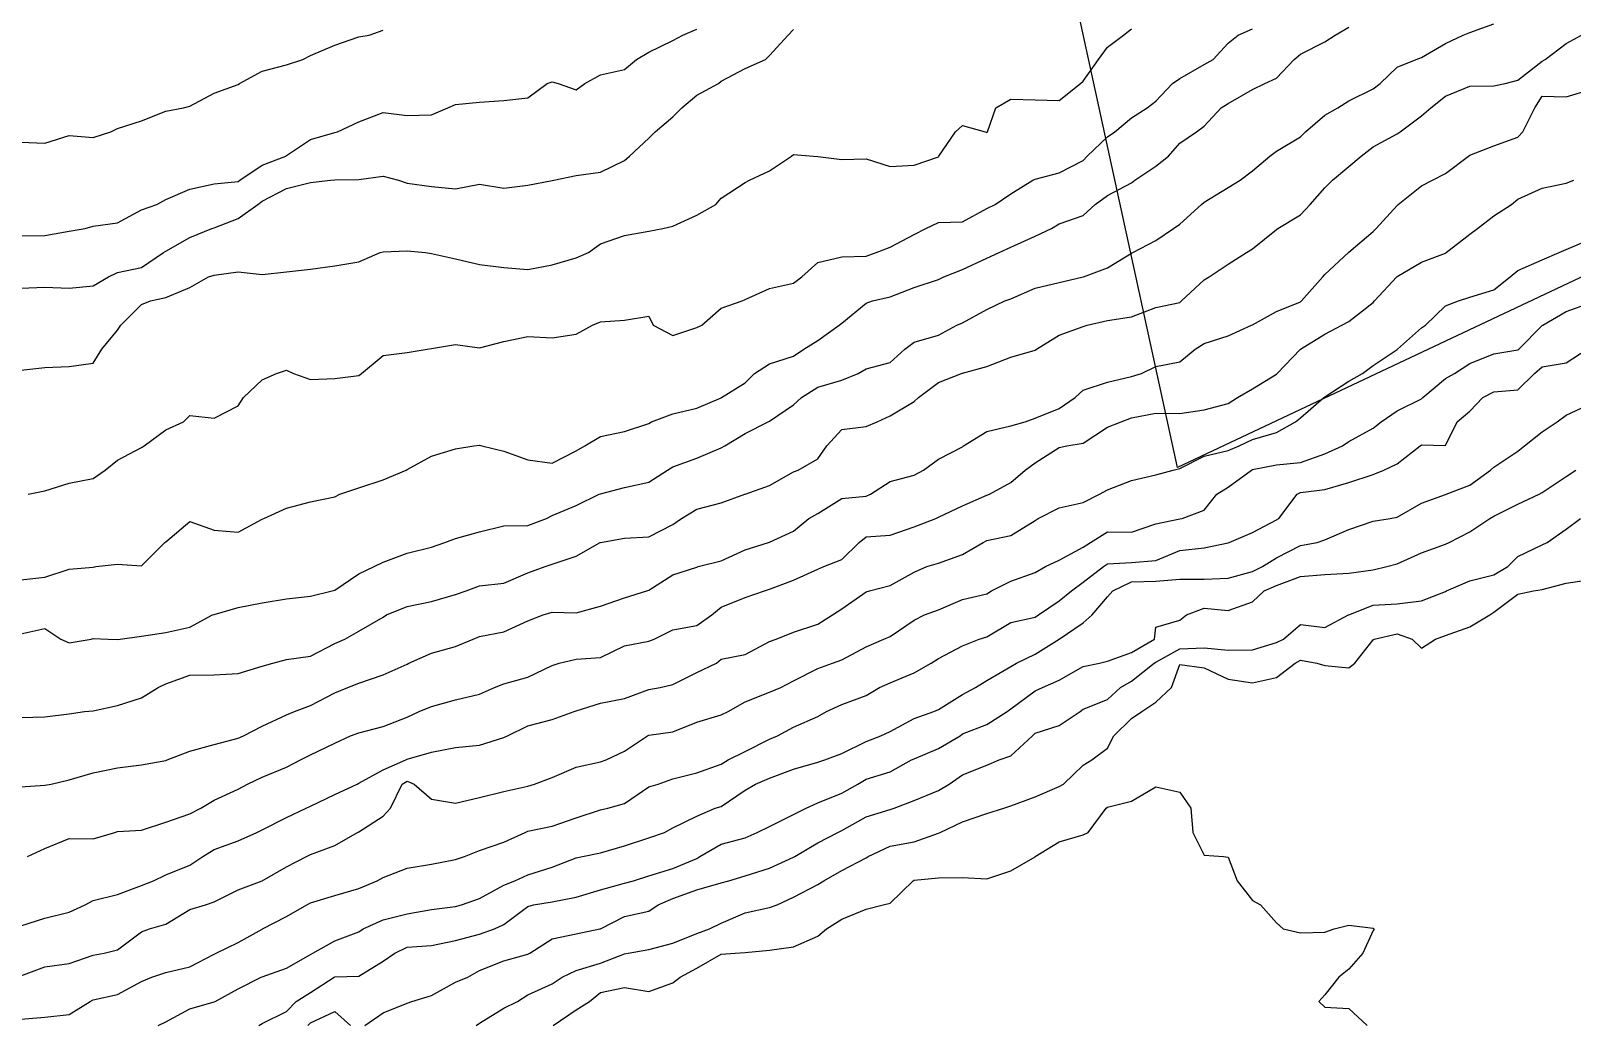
# Model space of a CAD drawing. Header units: metres. Extents: x 2681030 to 2681330, y 1246000 to 1246290.
# Drawn here: x 2681128.96 to 2681160.87, y 1246086.26 to 1246106.84 of the extents above; entities that cross this region are included whole.
import ezdxf

# ---------------------------------------------------------------- set-up
doc = ezdxf.new("R2010")
doc.units = ezdxf.units.M
doc.layers.add('BASIS_HOEHENLINIEN', color=8, linetype='Continuous')
doc.layers.add('BASIS_PARZELLE', color=7, linetype='Continuous')

msp = doc.modelspace()

# ---------------------------------------------------------------- linework, layer by layer
at = {"layer": 'BASIS_HOEHENLINIEN'}
for points in [[(2681128.75, 1246094.363, 437), (2681129.25, 1246094.469, 437), (2681129.575, 1246094.25, 437), (2681129.75, 1246094.173, 437), (2681130.204, 1246094.25, 437), (2681130.25, 1246094.261, 437), (2681130.559, 1246094.25, 437), (2681130.75, 1246094.243, 437), (2681130.809, 1246094.25, 437), (2681131.25, 1246094.308, 437), (2681131.75, 1246094.387, 437), (2681132.25, 1246094.5, 437), (2681132.719, 1246094.75, 437), (2681132.75, 1246094.763, 437), (2681133.25, 1246094.905, 437), (2681133.75, 1246095.003, 437), (2681134.25, 1246095.084, 437), (2681134.75, 1246095.138, 437), (2681135.198, 1246095.25, 437), (2681135.25, 1246095.266, 437), (2681135.75, 1246095.599, 437), (2681136.068, 1246095.75, 437), (2681136.25, 1246095.846, 437), (2681136.75, 1246096.026, 437), (2681137.25, 1246096.155, 437), (2681137.526, 1246096.25, 437), (2681137.75, 1246096.33, 437), (2681138.25, 1246096.468, 437), (2681138.75, 1246096.592, 437), (2681139.25, 1246096.604, 437), (2681139.633, 1246096.75, 437), (2681139.75, 1246096.806, 437), (2681140.25, 1246097.019, 437), (2681140.727, 1246097.25, 437), (2681140.75, 1246097.26, 437), (2681141.25, 1246097.389, 437), (2681141.75, 1246097.501, 437), (2681142.137, 1246097.75, 437), (2681142.25, 1246097.817, 437), (2681142.75, 1246097.993, 437), (2681143.25, 1246098.213, 437), (2681143.328, 1246098.25, 437), (2681143.75, 1246098.509, 437), (2681144.224, 1246098.75, 437), (2681144.25, 1246098.763, 437), (2681144.75, 1246099.1, 437), (2681144.914, 1246099.25, 437), (2681145.25, 1246099.466, 437), (2681145.75, 1246099.611, 437), (2681146.089, 1246099.75, 437), (2681146.25, 1246099.848, 437), (2681146.75, 1246099.977, 437), (2681147.051, 1246100.25, 437), (2681147.25, 1246100.399, 437), (2681147.75, 1246100.545, 437), (2681148.132, 1246100.75, 437), (2681148.25, 1246100.798, 437), (2681148.75, 1246101.071, 437), (2681149.123, 1246101.25, 437), (2681149.25, 1246101.297, 437), (2681149.75, 1246101.514, 437), (2681150.25, 1246101.634, 437), (2681150.75, 1246101.748, 437), (2681150.756, 1246101.75, 437), (2681151.25, 1246101.934, 437), (2681151.75, 1246102.239, 437), (2681151.773, 1246102.25, 437), (2681152.25, 1246102.499, 437), (2681152.617, 1246102.75, 437), (2681152.75, 1246102.838, 437), (2681153.198, 1246103.25, 437), (2681153.25, 1246103.296, 437), (2681153.75, 1246103.601, 437), (2681154, 1246103.75, 437), (2681154.25, 1246103.942, 437), (2681154.615, 1246104.25, 437), (2681154.75, 1246104.352, 437), (2681155.25, 1246104.65, 437), (2681155.352, 1246104.75, 437), (2681155.75, 1246105.094, 437), (2681156.02, 1246105.25, 437), (2681156.25, 1246105.392, 437), (2681156.75, 1246105.643, 437), (2681156.899, 1246105.75, 437), (2681157.25, 1246106.092, 437), (2681157.642, 1246106.25, 437), (2681157.75, 1246106.288, 437), (2681158.25, 1246106.579, 437), (2681158.617, 1246106.75, 437), (2681158.75, 1246106.807, 437), (2681159.25, 1246106.987, 437)], [(2681128.75, 1246095.477, 436.5), (2681129.25, 1246095.534, 436.5), (2681129.75, 1246095.697, 436.5), (2681130.25, 1246095.74, 436.5), (2681130.306, 1246095.75, 436.5), (2681130.75, 1246095.805, 436.5), (2681131.25, 1246095.767, 436.5), (2681131.733, 1246096.25, 436.5), (2681131.75, 1246096.265, 436.5), (2681132.25, 1246096.684, 436.5), (2681132.75, 1246096.503, 436.5), (2681133.25, 1246096.466, 436.5), (2681133.75, 1246096.732, 436.5), (2681133.779, 1246096.75, 436.5), (2681134.25, 1246096.963, 436.5), (2681134.75, 1246097.094, 436.5), (2681135.25, 1246097.193, 436.5), (2681135.354, 1246097.25, 436.5), (2681135.75, 1246097.382, 436.5), (2681136.25, 1246097.548, 436.5), (2681136.732, 1246097.75, 436.5), (2681136.75, 1246097.76, 436.5), (2681137.25, 1246098.036, 436.5), (2681137.75, 1246098.191, 436.5), (2681138.133, 1246098.25, 436.5), (2681138.25, 1246098.265, 436.5), (2681138.295, 1246098.25, 436.5), (2681138.75, 1246098.138, 436.5), (2681139.25, 1246097.962, 436.5), (2681139.75, 1246097.895, 436.5), (2681140.25, 1246098.145, 436.5), (2681140.425, 1246098.25, 436.5), (2681140.75, 1246098.446, 436.5), (2681141.25, 1246098.546, 436.5), (2681141.75, 1246098.712, 436.5), (2681141.811, 1246098.75, 436.5), (2681142.25, 1246098.912, 436.5), (2681142.75, 1246099.032, 436.5), (2681143.25, 1246099.246, 436.5), (2681143.256, 1246099.25, 436.5), (2681143.75, 1246099.552, 436.5), (2681143.943, 1246099.75, 436.5), (2681144.25, 1246099.95, 436.5), (2681144.75, 1246100.11, 436.5), (2681144.962, 1246100.25, 436.5), (2681145.25, 1246100.434, 436.5), (2681145.696, 1246100.75, 436.5), (2681145.75, 1246100.788, 436.5), (2681146.25, 1246101.202, 436.5), (2681146.385, 1246101.25, 436.5), (2681146.75, 1246101.333, 436.5), (2681147.25, 1246101.529, 436.5), (2681147.75, 1246101.697, 436.5), (2681147.86, 1246101.75, 436.5), (2681148.25, 1246101.903, 436.5), (2681148.75, 1246102.137, 436.5), (2681149.007, 1246102.25, 436.5), (2681149.25, 1246102.364, 436.5), (2681149.75, 1246102.592, 436.5), (2681150.089, 1246102.75, 436.5), (2681150.25, 1246102.845, 436.5), (2681150.75, 1246103.02, 436.5), (2681150.998, 1246103.25, 436.5), (2681151.25, 1246103.435, 436.5), (2681151.75, 1246103.694, 436.5), (2681151.819, 1246103.75, 436.5), (2681152.25, 1246104.04, 436.5), (2681152.511, 1246104.25, 436.5), (2681152.75, 1246104.513, 436.5), (2681153.092, 1246104.75, 436.5), (2681153.25, 1246104.869, 436.5), (2681153.605, 1246105.25, 436.5), (2681153.75, 1246105.335, 436.5), (2681154.25, 1246105.627, 436.5), (2681154.511, 1246105.75, 436.5), (2681154.75, 1246105.864, 436.5), (2681155.113, 1246106.25, 436.5), (2681155.25, 1246106.356, 436.5), (2681155.75, 1246106.616, 436.5), (2681155.967, 1246106.75, 436.5), (2681156.25, 1246106.918, 436.5)], [(2681128.75, 1246099.814, 435.5), (2681129.25, 1246099.872, 435.5), (2681129.75, 1246099.895, 435.5), (2681130.25, 1246099.959, 435.5), (2681130.425, 1246100.25, 435.5), (2681130.75, 1246100.642, 435.5), (2681130.82, 1246100.75, 435.5), (2681131.25, 1246101.178, 435.5), (2681131.432, 1246101.25, 435.5), (2681131.75, 1246101.32, 435.5), (2681132.25, 1246101.526, 435.5), (2681132.634, 1246101.75, 435.5), (2681132.75, 1246101.785, 435.5), (2681133.25, 1246101.853, 435.5), (2681133.75, 1246101.801, 435.5), (2681134.25, 1246101.852, 435.5), (2681134.75, 1246101.91, 435.5), (2681135.25, 1246101.976, 435.5), (2681135.75, 1246102.062, 435.5), (2681136.192, 1246102.25, 435.5), (2681136.25, 1246102.268, 435.5), (2681136.75, 1246102.287, 435.5), (2681137.126, 1246102.25, 435.5), (2681137.25, 1246102.233, 435.5), (2681137.75, 1246102.12, 435.5), (2681138.25, 1246102.003, 435.5), (2681138.75, 1246101.941, 435.5), (2681139.25, 1246101.901, 435.5), (2681139.75, 1246101.997, 435.5), (2681140.25, 1246102.143, 435.5), (2681140.505, 1246102.25, 435.5), (2681140.75, 1246102.435, 435.5), (2681141.25, 1246102.603, 435.5), (2681141.75, 1246102.697, 435.5), (2681142.043, 1246102.75, 435.5), (2681142.25, 1246102.799, 435.5), (2681142.75, 1246103.024, 435.5), (2681143.144, 1246103.25, 435.5), (2681143.25, 1246103.378, 435.5), (2681143.75, 1246103.705, 435.5), (2681143.835, 1246103.75, 435.5), (2681144.25, 1246103.944, 435.5), (2681144.707, 1246104.25, 435.5), (2681144.75, 1246104.283, 435.5), (2681145.161, 1246104.25, 435.5), (2681145.25, 1246104.243, 435.5), (2681145.75, 1246104.18, 435.5), (2681146.25, 1246104.191, 435.5), (2681146.75, 1246104.034, 435.5), (2681147.25, 1246104.064, 435.5), (2681147.75, 1246104.233, 435.5), (2681147.761, 1246104.25, 435.5), (2681148.103, 1246104.75, 435.5), (2681148.25, 1246104.884, 435.5), (2681148.717, 1246104.75, 435.5), (2681148.75, 1246104.738, 435.5), (2681148.768, 1246104.75, 435.5), (2681148.936, 1246105.25, 435.5), (2681149.25, 1246105.426, 435.5), (2681149.75, 1246105.415, 435.5), (2681150.25, 1246105.402, 435.5), (2681150.69, 1246105.75, 435.5), (2681150.75, 1246105.799, 435.5), (2681151.066, 1246106.25, 435.5), (2681151.25, 1246106.506, 435.5), (2681151.579, 1246106.75, 435.5), (2681151.75, 1246106.88, 435.5)], [(2681128.75, 1246102.598, 434.5), (2681129.25, 1246102.603, 434.5), (2681129.75, 1246102.694, 434.5), (2681130.085, 1246102.75, 434.5), (2681130.25, 1246102.8, 434.5), (2681130.75, 1246102.866, 434.5), (2681131.25, 1246103.135, 434.5), (2681131.565, 1246103.25, 434.5), (2681131.75, 1246103.349, 434.5), (2681132.25, 1246103.561, 434.5), (2681132.75, 1246103.671, 434.5), (2681133.25, 1246103.725, 434.5), (2681133.286, 1246103.75, 434.5), (2681133.75, 1246104.06, 434.5), (2681134.239, 1246104.25, 434.5), (2681134.25, 1246104.258, 434.5), (2681134.75, 1246104.592, 434.5), (2681135.25, 1246104.737, 434.5), (2681135.308, 1246104.75, 434.5), (2681135.75, 1246104.955, 434.5), (2681136.25, 1246105.152, 434.5), (2681136.75, 1246105.091, 434.5), (2681137.25, 1246105.102, 434.5), (2681137.591, 1246105.25, 434.5), (2681137.75, 1246105.314, 434.5), (2681138.25, 1246105.368, 434.5), (2681138.75, 1246105.396, 434.5), (2681139.25, 1246105.452, 434.5), (2681139.651, 1246105.75, 434.5), (2681139.75, 1246105.789, 434.5), (2681139.876, 1246105.75, 434.5), (2681140.25, 1246105.618, 434.5), (2681140.428, 1246105.75, 434.5), (2681140.75, 1246105.931, 434.5), (2681141.25, 1246106.039, 434.5), (2681141.498, 1246106.25, 434.5), (2681141.75, 1246106.402, 434.5), (2681142.25, 1246106.641, 434.5), (2681142.455, 1246106.75, 434.5), (2681142.75, 1246106.877, 434.5)], [(2681128.75, 1246101.515, 435), (2681129.25, 1246101.535, 435), (2681129.75, 1246101.517, 435), (2681130.25, 1246101.563, 435), (2681130.567, 1246101.75, 435), (2681130.75, 1246101.84, 435), (2681131.25, 1246101.942, 435), (2681131.702, 1246102.25, 435), (2681131.75, 1246102.28, 435), (2681132.25, 1246102.564, 435), (2681132.702, 1246102.75, 435), (2681132.75, 1246102.766, 435), (2681133.25, 1246102.96, 435), (2681133.654, 1246103.25, 435), (2681133.75, 1246103.317, 435), (2681134.25, 1246103.58, 435), (2681134.75, 1246103.705, 435), (2681135.162, 1246103.75, 435), (2681135.25, 1246103.758, 435), (2681135.75, 1246103.764, 435), (2681136.25, 1246103.83, 435), (2681136.571, 1246103.75, 435), (2681136.75, 1246103.688, 435), (2681137.25, 1246103.619, 435), (2681137.75, 1246103.573, 435), (2681138.25, 1246103.667, 435), (2681138.75, 1246103.588, 435), (2681139.25, 1246103.65, 435), (2681139.75, 1246103.741, 435), (2681139.783, 1246103.75, 435), (2681140.25, 1246103.848, 435), (2681140.75, 1246103.915, 435), (2681141.25, 1246104.155, 435), (2681141.352, 1246104.25, 435), (2681141.75, 1246104.619, 435), (2681141.886, 1246104.75, 435), (2681142.25, 1246105.062, 435), (2681142.436, 1246105.25, 435), (2681142.75, 1246105.509, 435), (2681143.193, 1246105.75, 435), (2681143.25, 1246105.8, 435), (2681143.75, 1246106.065, 435), (2681144.168, 1246106.25, 435), (2681144.25, 1246106.33, 435), (2681144.638, 1246106.75, 435), (2681144.75, 1246106.87, 435)], [(2681128.75, 1246104.539, 434), (2681129.25, 1246104.513, 434), (2681129.75, 1246104.675, 434), (2681130.25, 1246104.636, 434), (2681130.614, 1246104.75, 434), (2681130.75, 1246104.817, 434), (2681131.25, 1246104.981, 434), (2681131.75, 1246105.179, 434), (2681132.115, 1246105.25, 434), (2681132.25, 1246105.285, 434), (2681132.75, 1246105.551, 434), (2681133.25, 1246105.733, 434), (2681133.281, 1246105.75, 434), (2681133.75, 1246106.007, 434), (2681134.25, 1246106.136, 434), (2681134.586, 1246106.25, 434), (2681134.75, 1246106.328, 434), (2681135.25, 1246106.543, 434), (2681135.75, 1246106.714, 434), (2681135.961, 1246106.75, 434), (2681136.25, 1246106.853, 434)], [(2681128.903, 1246097.25, 436), (2681129.25, 1246097.319, 436), (2681129.75, 1246097.479, 436), (2681130.25, 1246097.576, 436), (2681130.496, 1246097.75, 436), (2681130.75, 1246097.953, 436), (2681131.25, 1246098.219, 436), (2681131.303, 1246098.25, 436), (2681131.75, 1246098.583, 436), (2681132.118, 1246098.75, 436), (2681132.25, 1246098.877, 436), (2681132.75, 1246098.821, 436), (2681133.25, 1246099.082, 436), (2681133.364, 1246099.25, 436), (2681133.75, 1246099.617, 436), (2681134.045, 1246099.75, 436), (2681134.25, 1246099.815, 436), (2681134.396, 1246099.75, 436), (2681134.75, 1246099.622, 436), (2681135.25, 1246099.644, 436), (2681135.75, 1246099.705, 436), (2681135.802, 1246099.75, 436), (2681136.25, 1246100.123, 436), (2681136.75, 1246100.183, 436), (2681137.161, 1246100.25, 436), (2681137.25, 1246100.264, 436), (2681137.75, 1246100.352, 436), (2681138.25, 1246100.28, 436), (2681138.75, 1246100.408, 436), (2681139.25, 1246100.516, 436), (2681139.75, 1246100.485, 436), (2681140.25, 1246100.563, 436), (2681140.588, 1246100.75, 436), (2681140.75, 1246100.818, 436), (2681141.25, 1246100.855, 436), (2681141.75, 1246100.932, 436), (2681141.845, 1246100.75, 436), (2681142.25, 1246100.533, 436), (2681142.75, 1246100.7, 436), (2681142.848, 1246100.75, 436), (2681143.25, 1246101.101, 436), (2681143.683, 1246101.25, 436), (2681143.75, 1246101.279, 436), (2681144.25, 1246101.508, 436), (2681144.75, 1246101.616, 436), (2681144.923, 1246101.75, 436), (2681145.25, 1246102.043, 436), (2681145.75, 1246102.163, 436), (2681146.25, 1246102.179, 436), (2681146.458, 1246102.25, 436), (2681146.75, 1246102.362, 436), (2681147.25, 1246102.626, 436), (2681147.489, 1246102.75, 436), (2681147.75, 1246102.877, 436), (2681148.25, 1246102.888, 436), (2681148.75, 1246103.163, 436), (2681148.926, 1246103.25, 436), (2681149.25, 1246103.468, 436), (2681149.705, 1246103.75, 436), (2681149.75, 1246103.771, 436), (2681150.25, 1246103.9, 436), (2681150.75, 1246104.16, 436), (2681150.829, 1246104.25, 436), (2681151.25, 1246104.648, 436), (2681151.403, 1246104.75, 436), (2681151.75, 1246105.041, 436), (2681152.075, 1246105.25, 436), (2681152.25, 1246105.385, 436), (2681152.598, 1246105.75, 436), (2681152.75, 1246105.854, 436), (2681153.25, 1246106.143, 436), (2681153.436, 1246106.25, 436), (2681153.75, 1246106.589, 436), (2681153.959, 1246106.75, 436), (2681154.25, 1246106.886, 436)], [(2681128.75, 1246092.63, 437.5), (2681129.25, 1246092.643, 437.5), (2681129.75, 1246092.706, 437.5), (2681130.065, 1246092.75, 437.5), (2681130.25, 1246092.766, 437.5), (2681130.75, 1246092.878, 437.5), (2681131.25, 1246093.037, 437.5), (2681131.596, 1246093.25, 437.5), (2681131.75, 1246093.327, 437.5), (2681132.25, 1246093.502, 437.5), (2681132.75, 1246093.512, 437.5), (2681133.25, 1246093.538, 437.5), (2681133.75, 1246093.687, 437.5), (2681133.967, 1246093.75, 437.5), (2681134.25, 1246093.829, 437.5), (2681134.75, 1246093.894, 437.5), (2681135.25, 1246094.159, 437.5), (2681135.461, 1246094.25, 437.5), (2681135.75, 1246094.415, 437.5), (2681136.25, 1246094.708, 437.5), (2681136.322, 1246094.75, 437.5), (2681136.75, 1246094.923, 437.5), (2681137.25, 1246095.026, 437.5), (2681137.75, 1246095.175, 437.5), (2681137.968, 1246095.25, 437.5), (2681138.25, 1246095.356, 437.5), (2681138.75, 1246095.41, 437.5), (2681139.25, 1246095.625, 437.5), (2681139.604, 1246095.75, 437.5), (2681139.75, 1246095.799, 437.5), (2681140.25, 1246095.967, 437.5), (2681140.744, 1246096.25, 437.5), (2681140.75, 1246096.253, 437.5), (2681141.25, 1246096.338, 437.5), (2681141.75, 1246096.364, 437.5), (2681142.25, 1246096.62, 437.5), (2681142.427, 1246096.75, 437.5), (2681142.75, 1246096.938, 437.5), (2681143.25, 1246097.072, 437.5), (2681143.739, 1246097.25, 437.5), (2681143.75, 1246097.254, 437.5), (2681144.25, 1246097.43, 437.5), (2681144.75, 1246097.716, 437.5), (2681144.848, 1246097.75, 437.5), (2681145.25, 1246097.985, 437.5), (2681145.437, 1246098.25, 437.5), (2681145.75, 1246098.589, 437.5), (2681146.25, 1246098.652, 437.5), (2681146.482, 1246098.75, 437.5), (2681146.75, 1246098.875, 437.5), (2681147.25, 1246099.17, 437.5), (2681147.334, 1246099.25, 437.5), (2681147.75, 1246099.559, 437.5), (2681148.226, 1246099.75, 437.5), (2681148.25, 1246099.758, 437.5), (2681148.75, 1246099.893, 437.5), (2681149.25, 1246100.086, 437.5), (2681149.75, 1246100.231, 437.5), (2681149.777, 1246100.25, 437.5), (2681150.25, 1246100.539, 437.5), (2681150.75, 1246100.72, 437.5), (2681150.832, 1246100.75, 437.5), (2681151.25, 1246100.842, 437.5), (2681151.75, 1246100.918, 437.5), (2681152.25, 1246101.113, 437.5), (2681152.75, 1246101.22, 437.5), (2681152.786, 1246101.25, 437.5), (2681153.25, 1246101.688, 437.5), (2681153.357, 1246101.75, 437.5), (2681153.75, 1246102.014, 437.5), (2681154.129, 1246102.25, 437.5), (2681154.25, 1246102.328, 437.5), (2681154.75, 1246102.731, 437.5), (2681154.78, 1246102.75, 437.5), (2681155.25, 1246103.035, 437.5), (2681155.45, 1246103.25, 437.5), (2681155.75, 1246103.594, 437.5), (2681155.909, 1246103.75, 437.5), (2681156.25, 1246104.033, 437.5), (2681156.505, 1246104.25, 437.5), (2681156.75, 1246104.437, 437.5), (2681157.25, 1246104.709, 437.5), (2681157.309, 1246104.75, 437.5), (2681157.75, 1246105.079, 437.5), (2681157.943, 1246105.25, 437.5), (2681158.25, 1246105.49, 437.5), (2681158.75, 1246105.695, 437.5), (2681159.25, 1246105.704, 437.5), (2681159.484, 1246105.75, 437.5), (2681159.75, 1246105.821, 437.5), (2681160.25, 1246106.212, 437.5), (2681160.31, 1246106.25, 437.5), (2681160.75, 1246106.576, 437.5), (2681161.065, 1246106.75, 437.5)], [(2681128.75, 1246091.194, 438), (2681129.25, 1246091.225, 438), (2681129.376, 1246091.25, 438), (2681129.75, 1246091.338, 438), (2681130.25, 1246091.484, 438), (2681130.75, 1246091.587, 438), (2681131.25, 1246091.647, 438), (2681131.75, 1246091.737, 438), (2681131.782, 1246091.75, 438), (2681132.25, 1246091.928, 438), (2681132.75, 1246092.07, 438), (2681133.25, 1246092.198, 438), (2681133.36, 1246092.25, 438), (2681133.75, 1246092.451, 438), (2681134.25, 1246092.685, 438), (2681134.418, 1246092.75, 438), (2681134.75, 1246092.875, 438), (2681135.25, 1246093.139, 438), (2681135.523, 1246093.25, 438), (2681135.75, 1246093.338, 438), (2681136.25, 1246093.512, 438), (2681136.75, 1246093.732, 438), (2681136.786, 1246093.75, 438), (2681137.25, 1246093.957, 438), (2681137.75, 1246094.098, 438), (2681138.116, 1246094.25, 438), (2681138.25, 1246094.303, 438), (2681138.75, 1246094.4, 438), (2681139.25, 1246094.63, 438), (2681139.568, 1246094.75, 438), (2681139.75, 1246094.81, 438), (2681140.25, 1246094.791, 438), (2681140.75, 1246094.932, 438), (2681141.25, 1246095.103, 438), (2681141.709, 1246095.25, 438), (2681141.75, 1246095.263, 438), (2681142.25, 1246095.582, 438), (2681142.75, 1246095.741, 438), (2681142.778, 1246095.75, 438), (2681143.25, 1246095.873, 438), (2681143.75, 1246096.095, 438), (2681144.229, 1246096.25, 438), (2681144.25, 1246096.259, 438), (2681144.75, 1246096.485, 438), (2681145.066, 1246096.75, 438), (2681145.25, 1246096.848, 438), (2681145.75, 1246097.158, 438), (2681146.25, 1246097.209, 438), (2681146.345, 1246097.25, 438), (2681146.75, 1246097.516, 438), (2681147.25, 1246097.645, 438), (2681147.443, 1246097.75, 438), (2681147.75, 1246097.974, 438), (2681148.25, 1246098.233, 438), (2681148.269, 1246098.25, 438), (2681148.75, 1246098.546, 438), (2681149.25, 1246098.667, 438), (2681149.546, 1246098.75, 438), (2681149.75, 1246098.827, 438), (2681150.25, 1246099.024, 438), (2681150.579, 1246099.25, 438), (2681150.75, 1246099.404, 438), (2681151.25, 1246099.568, 438), (2681151.75, 1246099.688, 438), (2681151.952, 1246099.75, 438), (2681152.25, 1246099.896, 438), (2681152.75, 1246099.99, 438), (2681153.065, 1246100.25, 438), (2681153.25, 1246100.369, 438), (2681153.75, 1246100.53, 438), (2681154.233, 1246100.75, 438), (2681154.25, 1246100.758, 438), (2681154.75, 1246101.029, 438), (2681155.25, 1246101.234, 438), (2681155.27, 1246101.25, 438), (2681155.711, 1246101.75, 438), (2681155.75, 1246101.8, 438), (2681156.24, 1246102.25, 438), (2681156.25, 1246102.258, 438), (2681156.75, 1246102.686, 438), (2681156.815, 1246102.75, 438), (2681157.25, 1246103.227, 438), (2681157.272, 1246103.25, 438), (2681157.75, 1246103.633, 438), (2681157.98, 1246103.75, 438), (2681158.25, 1246103.886, 438), (2681158.722, 1246104.25, 438), (2681158.75, 1246104.271, 438), (2681159.25, 1246104.464, 438), (2681159.75, 1246104.642, 438), (2681159.85, 1246104.75, 438), (2681160.1, 1246105.25, 438), (2681160.25, 1246105.489, 438), (2681160.75, 1246105.478, 438), (2681161.25, 1246105.625, 438)], [(2681128.887, 1246089.75, 438.5), (2681129.25, 1246089.916, 438.5), (2681129.75, 1246090.125, 438.5), (2681130.25, 1246090.115, 438.5), (2681130.694, 1246090.25, 438.5), (2681130.75, 1246090.267, 438.5), (2681131.25, 1246090.299, 438.5), (2681131.75, 1246090.458, 438.5), (2681132.25, 1246090.631, 438.5), (2681132.474, 1246090.75, 438.5), (2681132.75, 1246090.916, 438.5), (2681133.25, 1246091.146, 438.5), (2681133.444, 1246091.25, 438.5), (2681133.75, 1246091.395, 438.5), (2681134.25, 1246091.597, 438.5), (2681134.538, 1246091.75, 438.5), (2681134.75, 1246091.857, 438.5), (2681135.25, 1246092.098, 438.5), (2681135.577, 1246092.25, 438.5), (2681135.75, 1246092.313, 438.5), (2681136.25, 1246092.438, 438.5), (2681136.75, 1246092.634, 438.5), (2681136.995, 1246092.75, 438.5), (2681137.25, 1246092.858, 438.5), (2681137.75, 1246092.99, 438.5), (2681138.25, 1246093.111, 438.5), (2681138.558, 1246093.25, 438.5), (2681138.75, 1246093.326, 438.5), (2681139.25, 1246093.464, 438.5), (2681139.75, 1246093.706, 438.5), (2681139.897, 1246093.75, 438.5), (2681140.25, 1246093.838, 438.5), (2681140.75, 1246093.868, 438.5), (2681141.25, 1246094.113, 438.5), (2681141.75, 1246094.21, 438.5), (2681141.863, 1246094.25, 438.5), (2681142.25, 1246094.443, 438.5), (2681142.75, 1246094.534, 438.5), (2681143.058, 1246094.75, 438.5), (2681143.25, 1246094.914, 438.5), (2681143.75, 1246095.114, 438.5), (2681144.148, 1246095.25, 438.5), (2681144.25, 1246095.287, 438.5), (2681144.75, 1246095.471, 438.5), (2681145.25, 1246095.698, 438.5), (2681145.376, 1246095.75, 438.5), (2681145.75, 1246095.9, 438.5), (2681146.11, 1246096.25, 438.5), (2681146.25, 1246096.365, 438.5), (2681146.75, 1246096.404, 438.5), (2681147.25, 1246096.575, 438.5), (2681147.695, 1246096.75, 438.5), (2681147.75, 1246096.772, 438.5), (2681148.25, 1246097.011, 438.5), (2681148.75, 1246097.231, 438.5), (2681148.804, 1246097.25, 438.5), (2681149.25, 1246097.494, 438.5), (2681149.548, 1246097.75, 438.5), (2681149.75, 1246097.902, 438.5), (2681150.25, 1246098.215, 438.5), (2681150.408, 1246098.25, 438.5), (2681150.75, 1246098.306, 438.5), (2681151.25, 1246098.636, 438.5), (2681151.534, 1246098.75, 438.5), (2681151.75, 1246098.833, 438.5), (2681152.25, 1246098.924, 438.5), (2681152.75, 1246098.921, 438.5), (2681153.25, 1246098.997, 438.5), (2681153.75, 1246099.129, 438.5), (2681153.943, 1246099.25, 438.5), (2681154.25, 1246099.431, 438.5), (2681154.75, 1246099.735, 438.5), (2681154.763, 1246099.75, 438.5), (2681155.25, 1246100.25, 438.5), (2681155.25, 1246100.25, 438.5), (2681155.75, 1246100.564, 438.5), (2681156.105, 1246100.75, 438.5), (2681156.25, 1246100.826, 438.5), (2681156.75, 1246101.22, 438.5), (2681156.782, 1246101.25, 438.5), (2681157.239, 1246101.75, 438.5), (2681157.25, 1246101.757, 438.5), (2681157.75, 1246102.055, 438.5), (2681158.25, 1246102.24, 438.5), (2681158.265, 1246102.25, 438.5), (2681158.75, 1246102.632, 438.5), (2681158.91, 1246102.75, 438.5), (2681159.25, 1246103.014, 438.5), (2681159.615, 1246103.25, 438.5), (2681159.75, 1246103.357, 438.5), (2681160.25, 1246103.586, 438.5), (2681160.75, 1246103.689, 438.5), (2681160.905, 1246103.75, 438.5)], [(2681128.75, 1246088.315, 439), (2681129.25, 1246088.472, 439), (2681129.75, 1246088.599, 439), (2681130.082, 1246088.75, 439), (2681130.25, 1246088.838, 439), (2681130.75, 1246088.962, 439), (2681131.25, 1246089.151, 439), (2681131.5, 1246089.25, 439), (2681131.75, 1246089.368, 439), (2681132.25, 1246089.57, 439), (2681132.517, 1246089.75, 439), (2681132.75, 1246089.892, 439), (2681133.25, 1246090.076, 439), (2681133.635, 1246090.25, 439), (2681133.75, 1246090.3, 439), (2681134.25, 1246090.555, 439), (2681134.657, 1246090.75, 439), (2681134.75, 1246090.791, 439), (2681135.25, 1246091.031, 439), (2681135.712, 1246091.25, 439), (2681135.75, 1246091.265, 439), (2681136.25, 1246091.543, 439), (2681136.722, 1246091.75, 439), (2681136.75, 1246091.766, 439), (2681137.25, 1246091.91, 439), (2681137.75, 1246092.008, 439), (2681138.25, 1246092.054, 439), (2681138.75, 1246092.217, 439), (2681138.827, 1246092.25, 439), (2681139.25, 1246092.458, 439), (2681139.75, 1246092.587, 439), (2681140.207, 1246092.75, 439), (2681140.25, 1246092.765, 439), (2681140.75, 1246092.921, 439), (2681141.25, 1246093.023, 439), (2681141.75, 1246093.205, 439), (2681141.99, 1246093.25, 439), (2681142.25, 1246093.308, 439), (2681142.75, 1246093.559, 439), (2681143.152, 1246093.75, 439), (2681143.25, 1246093.838, 439), (2681143.75, 1246093.932, 439), (2681144.25, 1246094.2, 439), (2681144.393, 1246094.25, 439), (2681144.75, 1246094.392, 439), (2681145.25, 1246094.56, 439), (2681145.554, 1246094.75, 439), (2681145.75, 1246094.877, 439), (2681146.25, 1246095.232, 439), (2681146.323, 1246095.25, 439), (2681146.75, 1246095.363, 439), (2681147.25, 1246095.639, 439), (2681147.511, 1246095.75, 439), (2681147.75, 1246095.822, 439), (2681148.25, 1246096.002, 439), (2681148.675, 1246096.25, 439), (2681148.75, 1246096.29, 439), (2681149.25, 1246096.398, 439), (2681149.75, 1246096.708, 439), (2681149.814, 1246096.75, 439), (2681150.25, 1246096.965, 439), (2681150.75, 1246097.077, 439), (2681151.082, 1246097.25, 439), (2681151.25, 1246097.343, 439), (2681151.75, 1246097.533, 439), (2681152.25, 1246097.654, 439), (2681152.609, 1246097.75, 439), (2681152.75, 1246097.782, 439), (2681153.25, 1246098.036, 439), (2681153.75, 1246098.154, 439), (2681153.975, 1246098.25, 439), (2681154.25, 1246098.38, 439), (2681154.75, 1246098.53, 439), (2681155.146, 1246098.75, 439), (2681155.25, 1246098.828, 439), (2681155.727, 1246099.25, 439), (2681155.75, 1246099.267, 439), (2681156.25, 1246099.59, 439), (2681156.528, 1246099.75, 439), (2681156.75, 1246099.917, 439), (2681157.25, 1246100.245, 439), (2681157.257, 1246100.25, 439), (2681157.75, 1246100.693, 439), (2681157.833, 1246100.75, 439), (2681158.25, 1246101.146, 439), (2681158.521, 1246101.25, 439), (2681158.75, 1246101.327, 439), (2681159.25, 1246101.482, 439), (2681159.585, 1246101.75, 439), (2681159.75, 1246101.878, 439), (2681160.25, 1246102.099, 439), (2681160.604, 1246102.25, 439), (2681160.75, 1246102.312, 439), (2681161.25, 1246102.527, 439)], [(2681128.75, 1246087.278, 439.5), (2681129.25, 1246087.467, 439.5), (2681129.75, 1246087.538, 439.5), (2681130.25, 1246087.707, 439.5), (2681130.477, 1246087.75, 439.5), (2681130.75, 1246087.817, 439.5), (2681131.25, 1246088.191, 439.5), (2681131.414, 1246088.25, 439.5), (2681131.75, 1246088.353, 439.5), (2681132.25, 1246088.655, 439.5), (2681132.575, 1246088.75, 439.5), (2681132.75, 1246088.81, 439.5), (2681133.25, 1246089.058, 439.5), (2681133.749, 1246089.25, 439.5), (2681133.75, 1246089.25, 439.5), (2681134.25, 1246089.537, 439.5), (2681134.662, 1246089.75, 439.5), (2681134.75, 1246089.792, 439.5), (2681135.25, 1246089.98, 439.5), (2681135.718, 1246090.25, 439.5), (2681135.75, 1246090.263, 439.5), (2681136.25, 1246090.588, 439.5), (2681136.403, 1246090.75, 439.5), (2681136.644, 1246091.25, 439.5), (2681136.75, 1246091.307, 439.5), (2681136.896, 1246091.25, 439.5), (2681137.25, 1246090.937, 439.5), (2681137.75, 1246090.852, 439.5), (2681138.25, 1246090.971, 439.5), (2681138.75, 1246091.095, 439.5), (2681139.25, 1246091.208, 439.5), (2681139.383, 1246091.25, 439.5), (2681139.75, 1246091.383, 439.5), (2681140.25, 1246091.603, 439.5), (2681140.75, 1246091.711, 439.5), (2681140.872, 1246091.75, 439.5), (2681141.25, 1246091.931, 439.5), (2681141.729, 1246092.25, 439.5), (2681141.75, 1246092.26, 439.5), (2681142.25, 1246092.332, 439.5), (2681142.75, 1246092.528, 439.5), (2681143.25, 1246092.682, 439.5), (2681143.393, 1246092.75, 439.5), (2681143.75, 1246092.953, 439.5), (2681144.25, 1246093.154, 439.5), (2681144.487, 1246093.25, 439.5), (2681144.75, 1246093.387, 439.5), (2681145.25, 1246093.639, 439.5), (2681145.555, 1246093.75, 439.5), (2681145.75, 1246093.818, 439.5), (2681146.25, 1246094.09, 439.5), (2681146.619, 1246094.25, 439.5), (2681146.75, 1246094.304, 439.5), (2681147.25, 1246094.644, 439.5), (2681147.461, 1246094.75, 439.5), (2681147.75, 1246094.857, 439.5), (2681148.25, 1246095.067, 439.5), (2681148.75, 1246095.191, 439.5), (2681148.852, 1246095.25, 439.5), (2681149.25, 1246095.451, 439.5), (2681149.75, 1246095.632, 439.5), (2681149.968, 1246095.75, 439.5), (2681150.25, 1246095.887, 439.5), (2681150.75, 1246096.154, 439.5), (2681150.899, 1246096.25, 439.5), (2681151.25, 1246096.473, 439.5), (2681151.75, 1246096.466, 439.5), (2681152.25, 1246096.636, 439.5), (2681152.75, 1246096.742, 439.5), (2681152.799, 1246096.75, 439.5), (2681153.25, 1246096.92, 439.5), (2681153.517, 1246097.25, 439.5), (2681153.75, 1246097.394, 439.5), (2681154.23, 1246097.75, 439.5), (2681154.25, 1246097.762, 439.5), (2681154.75, 1246097.855, 439.5), (2681155.25, 1246097.908, 439.5), (2681155.75, 1246098.087, 439.5), (2681156.115, 1246098.25, 439.5), (2681156.25, 1246098.341, 439.5), (2681156.75, 1246098.62, 439.5), (2681156.917, 1246098.75, 439.5), (2681157.25, 1246098.975, 439.5), (2681157.75, 1246099.227, 439.5), (2681157.782, 1246099.25, 439.5), (2681158.25, 1246099.644, 439.5), (2681158.438, 1246099.75, 439.5), (2681158.75, 1246099.952, 439.5), (2681159.25, 1246100.157, 439.5), (2681159.75, 1246100.239, 439.5), (2681159.764, 1246100.25, 439.5), (2681160.25, 1246100.744, 439.5), (2681160.264, 1246100.75, 439.5), (2681160.75, 1246101.029, 439.5), (2681161.25, 1246101.212, 439.5)], [(2681128.75, 1246086.384, 440), (2681129.25, 1246086.424, 440), (2681129.75, 1246086.482, 440), (2681130.188, 1246086.75, 440), (2681130.25, 1246086.786, 440), (2681130.75, 1246086.893, 440), (2681131.25, 1246087.166, 440), (2681131.461, 1246087.25, 440), (2681131.75, 1246087.347, 440), (2681132.25, 1246087.465, 440), (2681132.75, 1246087.729, 440), (2681132.792, 1246087.75, 440), (2681133.25, 1246087.97, 440), (2681133.75, 1246088.247, 440), (2681133.755, 1246088.25, 440), (2681134.25, 1246088.507, 440), (2681134.669, 1246088.75, 440), (2681134.75, 1246088.794, 440), (2681135.25, 1246088.944, 440), (2681135.75, 1246089.088, 440), (2681136.126, 1246089.25, 440), (2681136.25, 1246089.313, 440), (2681136.75, 1246089.508, 440), (2681137.25, 1246089.591, 440), (2681137.75, 1246089.685, 440), (2681137.939, 1246089.75, 440), (2681138.25, 1246089.874, 440), (2681138.75, 1246090.046, 440), (2681139.196, 1246090.25, 440), (2681139.25, 1246090.277, 440), (2681139.75, 1246090.379, 440), (2681140.25, 1246090.549, 440), (2681140.75, 1246090.714, 440), (2681140.901, 1246090.75, 440), (2681141.25, 1246090.85, 440), (2681141.75, 1246091.193, 440), (2681141.946, 1246091.25, 440), (2681142.25, 1246091.355, 440), (2681142.75, 1246091.485, 440), (2681143.25, 1246091.659, 440), (2681143.394, 1246091.75, 440), (2681143.75, 1246091.926, 440), (2681144.25, 1246092.182, 440), (2681144.42, 1246092.25, 440), (2681144.75, 1246092.429, 440), (2681145.25, 1246092.649, 440), (2681145.431, 1246092.75, 440), (2681145.75, 1246092.899, 440), (2681146.25, 1246093.086, 440), (2681146.528, 1246093.25, 440), (2681146.75, 1246093.348, 440), (2681147.25, 1246093.55, 440), (2681147.598, 1246093.75, 440), (2681147.75, 1246093.849, 440), (2681148.25, 1246094.114, 440), (2681148.59, 1246094.25, 440), (2681148.75, 1246094.298, 440), (2681149.25, 1246094.594, 440), (2681149.75, 1246094.703, 440), (2681149.819, 1246094.75, 440), (2681150.25, 1246095.042, 440), (2681150.506, 1246095.25, 440), (2681150.75, 1246095.426, 440), (2681151.166, 1246095.75, 440), (2681151.25, 1246095.809, 440), (2681151.75, 1246095.839, 440), (2681152.25, 1246095.879, 440), (2681152.75, 1246096.087, 440), (2681153.25, 1246096.138, 440), (2681153.75, 1246096.244, 440), (2681153.77, 1246096.25, 440), (2681154.25, 1246096.458, 440), (2681154.75, 1246096.72, 440), (2681154.799, 1246096.75, 440), (2681155.178, 1246097.25, 440), (2681155.25, 1246097.288, 440), (2681155.75, 1246097.344, 440), (2681156.25, 1246097.495, 440), (2681156.75, 1246097.655, 440), (2681156.971, 1246097.75, 440), (2681157.25, 1246097.878, 440), (2681157.724, 1246098.25, 440), (2681157.75, 1246098.273, 440), (2681158.25, 1246098.256, 440), (2681158.49, 1246098.75, 440), (2681158.75, 1246098.972, 440), (2681159.024, 1246099.25, 440), (2681159.25, 1246099.368, 440), (2681159.75, 1246099.41, 440), (2681160.095, 1246099.75, 440), (2681160.25, 1246099.886, 440), (2681160.75, 1246099.972, 440), (2681161.181, 1246100.25, 440)], [(2681131.597, 1246086.25, 440.5), (2681131.75, 1246086.329, 440.5), (2681132.25, 1246086.599, 440.5), (2681132.75, 1246086.74, 440.5), (2681132.771, 1246086.75, 440.5), (2681133.25, 1246087.011, 440.5), (2681133.729, 1246087.25, 440.5), (2681133.75, 1246087.261, 440.5), (2681134.25, 1246087.44, 440.5), (2681134.75, 1246087.724, 440.5), (2681134.799, 1246087.75, 440.5), (2681135.25, 1246088.003, 440.5), (2681135.75, 1246088.193, 440.5), (2681135.839, 1246088.25, 440.5), (2681136.25, 1246088.442, 440.5), (2681136.75, 1246088.561, 440.5), (2681137.25, 1246088.653, 440.5), (2681137.75, 1246088.714, 440.5), (2681137.876, 1246088.75, 440.5), (2681138.25, 1246088.883, 440.5), (2681138.75, 1246089.157, 440.5), (2681138.979, 1246089.25, 440.5), (2681139.25, 1246089.369, 440.5), (2681139.75, 1246089.533, 440.5), (2681140.25, 1246089.721, 440.5), (2681140.381, 1246089.75, 440.5), (2681140.75, 1246089.826, 440.5), (2681141.25, 1246089.971, 440.5), (2681141.75, 1246090.136, 440.5), (2681142.08, 1246090.25, 440.5), (2681142.25, 1246090.342, 440.5), (2681142.75, 1246090.583, 440.5), (2681143.128, 1246090.75, 440.5), (2681143.25, 1246090.788, 440.5), (2681143.75, 1246091.125, 440.5), (2681143.96, 1246091.25, 440.5), (2681144.25, 1246091.371, 440.5), (2681144.75, 1246091.56, 440.5), (2681145.25, 1246091.705, 440.5), (2681145.396, 1246091.75, 440.5), (2681145.75, 1246091.883, 440.5), (2681146.25, 1246092.131, 440.5), (2681146.559, 1246092.25, 440.5), (2681146.75, 1246092.336, 440.5), (2681147.25, 1246092.605, 440.5), (2681147.653, 1246092.75, 440.5), (2681147.75, 1246092.792, 440.5), (2681148.25, 1246093.105, 440.5), (2681148.519, 1246093.25, 440.5), (2681148.75, 1246093.394, 440.5), (2681149.25, 1246093.684, 440.5), (2681149.369, 1246093.75, 440.5), (2681149.75, 1246093.942, 440.5), (2681150.25, 1246094.249, 440.5), (2681150.251, 1246094.25, 440.5), (2681150.75, 1246094.587, 440.5), (2681150.936, 1246094.75, 440.5), (2681151.25, 1246095.123, 440.5), (2681151.359, 1246095.25, 440.5), (2681151.75, 1246095.433, 440.5), (2681152.25, 1246095.447, 440.5), (2681152.75, 1246095.492, 440.5), (2681153.25, 1246095.49, 440.5), (2681153.75, 1246095.511, 440.5), (2681154.25, 1246095.653, 440.5), (2681154.461, 1246095.75, 440.5), (2681154.75, 1246095.935, 440.5), (2681155.25, 1246096.187, 440.5), (2681155.589, 1246096.25, 440.5), (2681155.75, 1246096.304, 440.5), (2681156.25, 1246096.519, 440.5), (2681156.75, 1246096.694, 440.5), (2681157.101, 1246096.75, 440.5), (2681157.25, 1246096.777, 440.5), (2681157.75, 1246097.061, 440.5), (2681158.25, 1246097.244, 440.5), (2681158.264, 1246097.25, 440.5), (2681158.75, 1246097.438, 440.5), (2681159.182, 1246097.75, 440.5), (2681159.25, 1246097.812, 440.5), (2681159.75, 1246098.14, 440.5), (2681159.883, 1246098.25, 440.5), (2681160.25, 1246098.538, 440.5), (2681160.56, 1246098.75, 440.5), (2681160.75, 1246098.887, 440.5), (2681161.25, 1246099.123, 440.5)], [(2681133.677, 1246086.25, 441), (2681133.75, 1246086.297, 441), (2681134.25, 1246086.54, 441), (2681134.453, 1246086.75, 441), (2681134.75, 1246086.934, 441), (2681135.239, 1246087.25, 441), (2681135.25, 1246087.257, 441), (2681135.75, 1246087.27, 441), (2681136.25, 1246087.581, 441), (2681136.491, 1246087.75, 441), (2681136.75, 1246087.871, 441), (2681137.25, 1246087.907, 441), (2681137.75, 1246088.014, 441), (2681138.25, 1246088.142, 441), (2681138.559, 1246088.25, 441), (2681138.75, 1246088.346, 441), (2681139.25, 1246088.717, 441), (2681139.367, 1246088.75, 441), (2681139.75, 1246088.811, 441), (2681140.25, 1246088.91, 441), (2681140.75, 1246089.062, 441), (2681141.25, 1246089.201, 441), (2681141.438, 1246089.25, 441), (2681141.75, 1246089.351, 441), (2681142.25, 1246089.504, 441), (2681142.75, 1246089.711, 441), (2681142.807, 1246089.75, 441), (2681143.25, 1246090.003, 441), (2681143.75, 1246090.139, 441), (2681143.995, 1246090.25, 441), (2681144.25, 1246090.373, 441), (2681144.75, 1246090.622, 441), (2681145.011, 1246090.75, 441), (2681145.25, 1246090.863, 441), (2681145.75, 1246091.061, 441), (2681146.084, 1246091.25, 441), (2681146.25, 1246091.351, 441), (2681146.75, 1246091.506, 441), (2681147.194, 1246091.75, 441), (2681147.25, 1246091.775, 441), (2681147.75, 1246091.983, 441), (2681148.197, 1246092.25, 441), (2681148.25, 1246092.288, 441), (2681148.75, 1246092.484, 441), (2681149.175, 1246092.75, 441), (2681149.25, 1246092.809, 441), (2681149.75, 1246093.177, 441), (2681149.905, 1246093.25, 441), (2681150.25, 1246093.4, 441), (2681150.75, 1246093.685, 441), (2681151.084, 1246093.75, 441), (2681151.25, 1246093.795, 441), (2681151.75, 1246093.975, 441), (2681152.222, 1246094.25, 441), (2681152.25, 1246094.496, 441), (2681152.75, 1246094.645, 441), (2681152.883, 1246094.75, 441), (2681153.25, 1246094.889, 441), (2681153.75, 1246094.843, 441), (2681154.25, 1246095.021, 441), (2681154.492, 1246095.25, 441), (2681154.75, 1246095.361, 441), (2681155.25, 1246095.543, 441), (2681155.75, 1246095.59, 441), (2681156.25, 1246095.612, 441), (2681156.75, 1246095.682, 441), (2681157.032, 1246095.75, 441), (2681157.25, 1246095.808, 441), (2681157.75, 1246096.034, 441), (2681158.25, 1246096.213, 441), (2681158.327, 1246096.25, 441), (2681158.75, 1246096.474, 441), (2681159.165, 1246096.75, 441), (2681159.25, 1246096.797, 441), (2681159.75, 1246097.046, 441), (2681160.186, 1246097.25, 441), (2681160.25, 1246097.283, 441), (2681160.75, 1246097.615, 441), (2681160.95, 1246097.75, 441)], [(2681135.871, 1246086.25, 441.5), (2681136.25, 1246086.512, 441.5), (2681136.75, 1246086.717, 441.5), (2681136.847, 1246086.75, 441.5), (2681137.25, 1246086.87, 441.5), (2681137.75, 1246087.15, 441.5), (2681138.004, 1246087.25, 441.5), (2681138.25, 1246087.391, 441.5), (2681138.75, 1246087.594, 441.5), (2681139.25, 1246087.732, 441.5), (2681139.286, 1246087.75, 441.5), (2681139.75, 1246088.044, 441.5), (2681140.25, 1246088.153, 441.5), (2681140.74, 1246088.25, 441.5), (2681140.75, 1246088.252, 441.5), (2681141.25, 1246088.506, 441.5), (2681141.75, 1246088.621, 441.5), (2681141.946, 1246088.75, 441.5), (2681142.25, 1246088.881, 441.5), (2681142.75, 1246089.058, 441.5), (2681143.25, 1246089.208, 441.5), (2681143.412, 1246089.25, 441.5), (2681143.75, 1246089.348, 441.5), (2681144.25, 1246089.506, 441.5), (2681144.75, 1246089.735, 441.5), (2681144.778, 1246089.75, 441.5), (2681145.25, 1246090.031, 441.5), (2681145.664, 1246090.25, 441.5), (2681145.75, 1246090.292, 441.5), (2681146.25, 1246090.571, 441.5), (2681146.75, 1246090.721, 441.5), (2681146.834, 1246090.75, 441.5), (2681147.25, 1246090.913, 441.5), (2681147.75, 1246091.117, 441.5), (2681147.97, 1246091.25, 441.5), (2681148.25, 1246091.441, 441.5), (2681148.75, 1246091.638, 441.5), (2681149.009, 1246091.75, 441.5), (2681149.25, 1246091.831, 441.5), (2681149.697, 1246092.25, 441.5), (2681149.75, 1246092.302, 441.5), (2681150.25, 1246092.463, 441.5), (2681150.682, 1246092.75, 441.5), (2681150.75, 1246092.798, 441.5), (2681151.25, 1246093.002, 441.5), (2681151.518, 1246093.25, 441.5), (2681151.75, 1246093.383, 441.5), (2681152.216, 1246093.75, 441.5), (2681152.25, 1246093.775, 441.5), (2681152.75, 1246094.047, 441.5), (2681153.25, 1246094.07, 441.5), (2681153.75, 1246094.022, 441.5), (2681154.25, 1246094.031, 441.5), (2681154.75, 1246094.182, 441.5), (2681154.898, 1246094.25, 441.5), (2681155.25, 1246094.552, 441.5), (2681155.75, 1246094.492, 441.5), (2681156.241, 1246094.75, 441.5), (2681156.25, 1246094.754, 441.5), (2681156.75, 1246094.953, 441.5), (2681157.25, 1246094.981, 441.5), (2681157.75, 1246095.042, 441.5), (2681158.25, 1246095.238, 441.5), (2681158.269, 1246095.25, 441.5), (2681158.75, 1246095.457, 441.5), (2681159.25, 1246095.582, 441.5), (2681159.541, 1246095.75, 441.5), (2681159.75, 1246095.959, 441.5), (2681160.25, 1246096.2, 441.5), (2681160.352, 1246096.25, 441.5), (2681160.75, 1246096.523, 441.5), (2681161.045, 1246096.75, 441.5)], [(2681138.18, 1246086.25, 442), (2681138.25, 1246086.298, 442), (2681138.75, 1246086.609, 442), (2681139.035, 1246086.75, 442), (2681139.25, 1246086.89, 442), (2681139.75, 1246087.112, 442), (2681139.96, 1246087.25, 442), (2681140.25, 1246087.391, 442), (2681140.75, 1246087.545, 442), (2681141.25, 1246087.735, 442), (2681141.325, 1246087.75, 442), (2681141.75, 1246087.824, 442), (2681142.25, 1246087.954, 442), (2681142.75, 1246088.154, 442), (2681143.012, 1246088.25, 442), (2681143.25, 1246088.371, 442), (2681143.75, 1246088.584, 442), (2681144.25, 1246088.695, 442), (2681144.413, 1246088.75, 442), (2681144.75, 1246088.906, 442), (2681145.25, 1246089.173, 442), (2681145.374, 1246089.25, 442), (2681145.75, 1246089.463, 442), (2681146.25, 1246089.722, 442), (2681146.294, 1246089.75, 442), (2681146.75, 1246089.962, 442), (2681147.25, 1246090.052, 442), (2681147.75, 1246090.233, 442), (2681147.787, 1246090.25, 442), (2681148.25, 1246090.471, 442), (2681148.75, 1246090.644, 442), (2681149.107, 1246090.75, 442), (2681149.25, 1246090.797, 442), (2681149.75, 1246090.988, 442), (2681150.25, 1246091.199, 442), (2681150.339, 1246091.25, 442), (2681150.75, 1246091.639, 442), (2681150.924, 1246091.75, 442), (2681151.25, 1246091.994, 442), (2681151.38, 1246092.25, 442), (2681151.75, 1246092.604, 442), (2681151.961, 1246092.75, 442), (2681152.25, 1246092.947, 442), (2681152.573, 1246093.25, 442), (2681152.75, 1246093.722, 442), (2681153.25, 1246093.655, 442), (2681153.75, 1246093.42, 442), (2681154.25, 1246093.348, 442), (2681154.75, 1246093.454, 442), (2681155.139, 1246093.75, 442), (2681155.25, 1246093.812, 442), (2681155.585, 1246093.75, 442), (2681155.75, 1246093.702, 442), (2681156.25, 1246093.657, 442), (2681156.373, 1246093.75, 442), (2681156.75, 1246094.237, 442), (2681156.773, 1246094.25, 442), (2681157.25, 1246094.36, 442), (2681157.561, 1246094.25, 442), (2681157.75, 1246094.066, 442), (2681158.044, 1246094.25, 442), (2681158.25, 1246094.325, 442), (2681158.75, 1246094.502, 442), (2681159.164, 1246094.75, 442), (2681159.25, 1246094.806, 442), (2681159.75, 1246095.178, 442), (2681160.073, 1246095.25, 442), (2681160.25, 1246095.277, 442), (2681160.75, 1246095.409, 442), (2681161.25, 1246095.482, 442)], [(2681139.773, 1246086.25, 442.5), (2681140.25, 1246086.574, 442.5), (2681140.524, 1246086.75, 442.5), (2681140.75, 1246086.932, 442.5), (2681141.25, 1246087.041, 442.5), (2681141.75, 1246086.959, 442.5), (2681142.25, 1246087.134, 442.5), (2681142.405, 1246087.25, 442.5), (2681142.75, 1246087.44, 442.5), (2681143.25, 1246087.728, 442.5), (2681143.544, 1246087.75, 442.5), (2681143.75, 1246087.764, 442.5), (2681144.25, 1246087.809, 442.5), (2681144.75, 1246087.878, 442.5), (2681145.25, 1246088.101, 442.5), (2681145.434, 1246088.25, 442.5), (2681145.75, 1246088.45, 442.5), (2681146.25, 1246088.663, 442.5), (2681146.606, 1246088.75, 442.5), (2681146.75, 1246088.784, 442.5), (2681147.226, 1246089.25, 442.5), (2681147.25, 1246089.261, 442.5), (2681147.75, 1246089.309, 442.5), (2681148.25, 1246089.317, 442.5), (2681148.75, 1246089.29, 442.5), (2681149.25, 1246089.457, 442.5), (2681149.75, 1246089.745, 442.5), (2681149.755, 1246089.75, 442.5), (2681150.25, 1246090.054, 442.5), (2681150.75, 1246090.198, 442.5), (2681150.85, 1246090.25, 442.5), (2681151.226, 1246090.75, 442.5), (2681151.25, 1246090.77, 442.5), (2681151.75, 1246090.896, 442.5), (2681152.25, 1246091.191, 442.5), (2681152.75, 1246091.08, 442.5), (2681152.977, 1246090.75, 442.5), (2681153.016, 1246090.25, 442.5), (2681153.25, 1246089.779, 442.5), (2681153.65, 1246089.75, 442.5), (2681153.75, 1246089.74, 442.5), (2681153.936, 1246089.25, 442.5), (2681154.25, 1246088.838, 442.5), (2681154.421, 1246088.75, 442.5), (2681154.75, 1246088.379, 442.5), (2681154.889, 1246088.25, 442.5), (2681155.25, 1246088.17, 442.5), (2681155.75, 1246088.181, 442.5), (2681155.945, 1246088.25, 442.5), (2681156.25, 1246088.328, 442.5), (2681156.75, 1246088.266, 442.5), (2681156.774, 1246088.25, 442.5), (2681156.75, 1246088.216, 442.5), (2681156.537, 1246087.75, 442.5), (2681156.25, 1246087.415, 442.5), (2681156.043, 1246087.25, 442.5), (2681155.75, 1246086.889, 442.5), (2681155.627, 1246086.75, 442.5), (2681155.75, 1246086.63, 442.5), (2681156.25, 1246086.604, 442.5), (2681156.624, 1246086.25, 442.5)], [(2681134.693, 1246086.25, 441.5), (2681134.75, 1246086.308, 441.5), (2681135.25, 1246086.543, 441.5), (2681135.578, 1246086.25, 441.5)]]:
    msp.add_polyline3d(points, dxfattribs=at)
at = {"layer": 'BASIS_PARZELLE'}
msp.add_lwpolyline([(2681139.3, 1246159.3), (2681140.3, 1246159.5), (2681141.2, 1246159.6), (2681142.1, 1246159.8), (2681143, 1246159.9), (2681143.9, 1246160.1), (2681144.8, 1246160.2), (2681145.7, 1246160.4), (2681146.6, 1246160.6), (2681147.5, 1246160.8), (2681148.4, 1246161), (2681189.2, 1246169.9), (2681195.1, 1246171.2), (2681205.6, 1246122.8), (2681196.3, 1246118.4), (2681181.6, 1246111.4), (2681166.7, 1246104.4), (2681152.7, 1246097.8), (2681139.3, 1246159.3)], close=True, dxfattribs=at)

doc.saveas('drawing.dxf')
